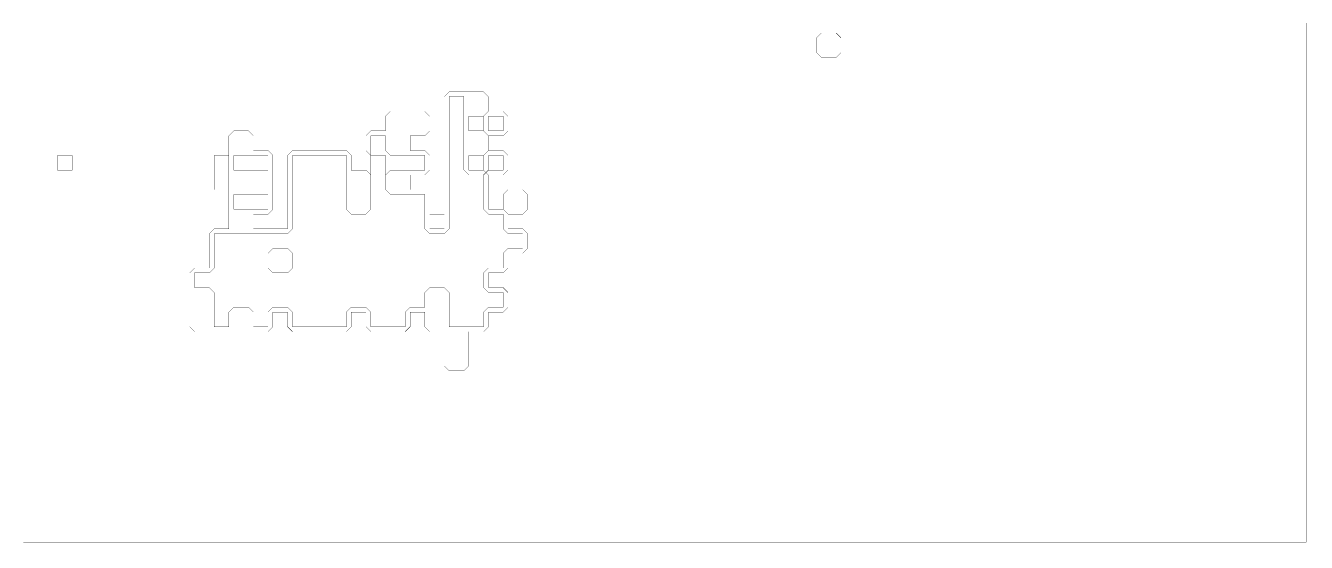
# Model space of a CAD drawing. Header units: metres. Extents: x 0 to 4990, y -4990 to 0.
# Drawn here: x 2437 to 4990, y -4990 to -3960 of the extents above; entities that cross this region are included whole.
import ezdxf

# ---------------------------------------------------------------- set-up
doc = ezdxf.new("R2010")
doc.units = ezdxf.units.M
for name, color, linetype in [('conductor', 1, 'Continuous'), ('dielectric', 8, 'Continuous'), ('substrate', 5, 'Continuous')]:
    doc.layers.add(name, color=color, linetype=linetype)

msp = doc.modelspace()

# ---------------------------------------------------------------- linework, layer by layer
at = {"layer": 'conductor', "const_width": 0.5}
for points in [[(3281.25, -4101.5625), (3281.25, -4111.328125), (3281.25, -4121.09375), (3281.25, -4130.859375), (3281.25, -4140.625), (3281.25, -4150.390625), (3281.25, -4160.15625), (3281.25, -4169.921875), (3281.25, -4179.6875), (3281.25, -4189.453125), (3281.25, -4199.21875), (3281.25, -4208.984375), (3281.25, -4218.75), (3281.25, -4228.515625), (3281.25, -4238.28125), (3281.25, -4248.046875), (3281.25, -4257.8125), (3281.25, -4267.578125), (3281.25, -4277.34375), (3281.25, -4287.109375), (3281.25, -4296.875), (3281.25, -4306.640625), (3281.25, -4316.40625), (3281.25, -4326.171875), (3281.25, -4335.9375), (3281.25, -4345.703125), (3281.25, -4355.46875), (3281.25, -4365.234375), (3271.484375, -4375), (3261.71875, -4375), (3251.953125, -4375), (3242.1875, -4375), (3232.421875, -4365.234375), (3232.421875, -4355.46875), (3232.421875, -4345.703125), (3232.421875, -4335.9375), (3232.421875, -4326.171875), (3232.421875, -4316.40625), (3232.421875, -4306.640625), (3232.421875, -4296.875), (3222.65625, -4296.875), (3212.890625, -4296.875), (3203.125, -4296.875), (3193.359375, -4296.875), (3183.59375, -4296.875), (3173.828125, -4296.875), (3164.0625, -4296.875), (3154.296875, -4287.109375), (3154.296875, -4277.34375), (3154.296875, -4267.578125), (3154.296875, -4257.8125), (3164.0625, -4248.046875), (3173.828125, -4248.046875), (3183.59375, -4248.046875), (3193.359375, -4248.046875), (3203.125, -4248.046875), (3212.890625, -4248.046875), (3222.65625, -4248.046875), (3232.421875, -4248.046875), (3232.421875, -4238.28125), (3232.421875, -4228.515625), (3232.421875, -4218.75), (3222.65625, -4218.75), (3212.890625, -4218.75), (3203.125, -4218.75), (3193.359375, -4218.75), (3183.59375, -4218.75), (3173.828125, -4218.75), (3164.0625, -4218.75), (3154.296875, -4208.984375), (3154.296875, -4199.21875), (3154.296875, -4189.453125), (3154.296875, -4179.6875), (3144.53125, -4179.6875), (3134.765625, -4179.6875), (3125, -4179.6875), (3125, -4189.453125), (3125, -4199.21875), (3125, -4208.984375), (3125, -4218.75), (3125, -4228.515625), (3125, -4238.28125), (3125, -4248.046875), (3125, -4257.8125), (3125, -4267.578125), (3125, -4277.34375), (3125, -4287.109375), (3125, -4296.875), (3125, -4306.640625), (3125, -4316.40625), (3125, -4326.171875), (3115.234375, -4335.9375), (3105.46875, -4335.9375), (3095.703125, -4335.9375), (3085.9375, -4335.9375), (3076.171875, -4326.171875), (3076.171875, -4316.40625), (3076.171875, -4306.640625), (3076.171875, -4296.875), (3076.171875, -4287.109375), (3076.171875, -4277.34375), (3076.171875, -4267.578125), (3076.171875, -4257.8125), (3076.171875, -4248.046875), (3076.171875, -4238.28125), (3076.171875, -4228.515625), (3076.171875, -4218.75), (3066.40625, -4218.75), (3056.640625, -4218.75), (3046.875, -4218.75), (3037.109375, -4218.75), (3027.34375, -4218.75), (3017.578125, -4218.75), (3007.8125, -4218.75), (2998.046875, -4218.75), (2988.28125, -4218.75), (2978.515625, -4218.75), (2968.75, -4218.75), (2968.75, -4228.515625), (2968.75, -4238.28125), (2968.75, -4248.046875), (2968.75, -4257.8125), (2968.75, -4267.578125), (2968.75, -4277.34375), (2968.75, -4287.109375), (2968.75, -4296.875), (2968.75, -4306.640625), (2968.75, -4316.40625), (2968.75, -4326.171875), (2968.75, -4335.9375), (2968.75, -4345.703125), (2968.75, -4355.46875), (2968.75, -4365.234375), (2958.984375, -4375), (2949.21875, -4375), (2939.453125, -4375), (2929.6875, -4375), (2919.921875, -4375), (2910.15625, -4375), (2900.390625, -4375), (2890.625, -4375), (2880.859375, -4375), (2871.09375, -4375), (2861.328125, -4375), (2851.5625, -4375), (2841.796875, -4375), (2832.03125, -4375), (2822.265625, -4375), (2812.5, -4375), (2812.5, -4384.765625), (2812.5, -4394.53125), (2812.5, -4404.296875), (2812.5, -4414.0625), (2812.5, -4423.828125), (2812.5, -4433.59375), (2812.5, -4443.359375), (2802.734375, -4453.125), (2792.96875, -4453.125), (2783.203125, -4453.125), (2773.4375, -4453.125), (2773.4375, -4462.890625), (2773.4375, -4472.65625), (2773.4375, -4482.421875), (2783.203125, -4482.421875), (2792.96875, -4482.421875), (2802.734375, -4482.421875), (2812.5, -4492.1875), (2812.5, -4501.953125), (2812.5, -4511.71875), (2812.5, -4521.484375), (2812.5, -4531.25), (2812.5, -4541.015625), (2812.5, -4550.78125), (2812.5, -4560.546875), (2822.265625, -4560.546875), (2832.03125, -4560.546875), (2841.796875, -4560.546875), (2841.796875, -4550.78125), (2841.796875, -4541.015625), (2841.796875, -4531.25), (2851.5625, -4521.484375), (2861.328125, -4521.484375), (2871.09375, -4521.484375), (2880.859375, -4521.484375), (2890.625, -4531.25), (2890.625, -4541.015625), (2890.625, -4550.78125), (2890.625, -4560.546875), (2900.390625, -4560.546875), (2910.15625, -4560.546875), (2919.921875, -4560.546875), (2919.921875, -4550.78125), (2919.921875, -4541.015625), (2919.921875, -4531.25), (2929.6875, -4521.484375), (2939.453125, -4521.484375), (2949.21875, -4521.484375), (2958.984375, -4521.484375), (2968.75, -4531.25), (2968.75, -4541.015625), (2968.75, -4550.78125), (2968.75, -4560.546875), (2978.515625, -4560.546875), (2988.28125, -4560.546875), (2998.046875, -4560.546875), (3007.8125, -4560.546875), (3017.578125, -4560.546875), (3027.34375, -4560.546875), (3037.109375, -4560.546875), (3046.875, -4560.546875), (3056.640625, -4560.546875), (3066.40625, -4560.546875), (3076.171875, -4560.546875), (3076.171875, -4550.78125), (3076.171875, -4541.015625), (3076.171875, -4531.25), (3085.9375, -4521.484375), (3095.703125, -4521.484375), (3105.46875, -4521.484375), (3115.234375, -4521.484375), (3125, -4531.25), (3125, -4541.015625), (3125, -4550.78125), (3125, -4560.546875), (3134.765625, -4560.546875), (3144.53125, -4560.546875), (3154.296875, -4560.546875), (3164.0625, -4560.546875), (3173.828125, -4560.546875), (3183.59375, -4560.546875), (3193.359375, -4560.546875), (3193.359375, -4550.78125), (3193.359375, -4541.015625), (3193.359375, -4531.25), (3203.125, -4521.484375), (3212.890625, -4521.484375), (3222.65625, -4521.484375), (3232.421875, -4521.484375), (3232.421875, -4511.71875), (3232.421875, -4501.953125), (3232.421875, -4492.1875), (3242.1875, -4482.421875), (3251.953125, -4482.421875), (3261.71875, -4482.421875), (3271.484375, -4482.421875), (3281.25, -4492.1875), (3281.25, -4501.953125), (3281.25, -4511.71875), (3281.25, -4521.484375), (3281.25, -4531.25), (3281.25, -4541.015625), (3281.25, -4550.78125), (3281.25, -4560.546875), (3291.015625, -4560.546875), (3300.78125, -4560.546875), (3310.546875, -4560.546875), (3320.3125, -4560.546875), (3330.078125, -4560.546875), (3339.84375, -4560.546875), (3349.609375, -4560.546875), (3349.609375, -4550.78125), (3349.609375, -4541.015625), (3349.609375, -4531.25), (3359.375, -4521.484375), (3369.140625, -4521.484375), (3378.90625, -4521.484375), (3388.671875, -4521.484375), (3388.671875, -4511.71875), (3388.671875, -4501.953125), (3388.671875, -4492.1875), (3378.90625, -4492.1875), (3369.140625, -4492.1875), (3359.375, -4492.1875), (3349.609375, -4482.421875), (3349.609375, -4472.65625), (3349.609375, -4462.890625), (3349.609375, -4453.125), (3359.375, -4443.359375), (3369.140625, -4443.359375), (3378.90625, -4443.359375), (3388.671875, -4443.359375), (3388.671875, -4433.59375), (3388.671875, -4423.828125), (3388.671875, -4414.0625), (3398.4375, -4404.296875), (3408.203125, -4404.296875), (3417.96875, -4404.296875), (3427.734375, -4404.296875), (3427.734375, -4394.53125), (3427.734375, -4384.765625), (3427.734375, -4375), (3417.96875, -4375), (3408.203125, -4375), (3398.4375, -4375), (3388.671875, -4365.234375), (3388.671875, -4355.46875), (3388.671875, -4345.703125), (3388.671875, -4335.9375), (3378.90625, -4335.9375), (3369.140625, -4335.9375), (3359.375, -4335.9375), (3349.609375, -4326.171875), (3349.609375, -4316.40625), (3349.609375, -4306.640625), (3349.609375, -4296.875), (3349.609375, -4287.109375), (3349.609375, -4277.34375), (3349.609375, -4267.578125), (3349.609375, -4257.8125), (3359.375, -4248.046875), (3369.140625, -4248.046875), (3378.90625, -4248.046875), (3388.671875, -4248.046875), (3388.671875, -4238.28125), (3388.671875, -4228.515625), (3388.671875, -4218.75), (3378.90625, -4218.75), (3369.140625, -4218.75), (3359.375, -4218.75), (3359.375, -4228.515625), (3359.375, -4238.28125), (3359.375, -4248.046875), (3349.609375, -4257.8125), (3339.84375, -4257.8125), (3330.078125, -4257.8125), (3320.3125, -4257.8125), (3310.546875, -4248.046875), (3310.546875, -4238.28125), (3310.546875, -4228.515625), (3310.546875, -4218.75), (3310.546875, -4208.984375), (3310.546875, -4199.21875), (3310.546875, -4189.453125), (3310.546875, -4179.6875), (3310.546875, -4169.921875), (3310.546875, -4160.15625), (3310.546875, -4150.390625), (3310.546875, -4140.625), (3310.546875, -4130.859375), (3310.546875, -4121.09375), (3310.546875, -4111.328125), (3310.546875, -4101.5625), (3300.78125, -4101.5625), (3291.015625, -4101.5625)], [(3359.375, -4140.625), (3359.375, -4150.390625), (3359.375, -4160.15625), (3359.375, -4169.921875), (3369.140625, -4169.921875), (3378.90625, -4169.921875), (3388.671875, -4169.921875), (3388.671875, -4160.15625), (3388.671875, -4150.390625), (3388.671875, -4140.625), (3378.90625, -4140.625), (3369.140625, -4140.625)], [(2851.5625, -4218.75), (2851.5625, -4228.515625), (2851.5625, -4238.28125), (2851.5625, -4248.046875), (2861.328125, -4248.046875), (2871.09375, -4248.046875), (2880.859375, -4248.046875), (2890.625, -4248.046875), (2900.390625, -4248.046875), (2910.15625, -4248.046875), (2919.921875, -4248.046875), (2919.921875, -4238.28125), (2919.921875, -4228.515625), (2919.921875, -4218.75), (2910.15625, -4218.75), (2900.390625, -4218.75), (2890.625, -4218.75), (2880.859375, -4218.75), (2871.09375, -4218.75), (2861.328125, -4218.75)], [(2851.5625, -4296.875), (2851.5625, -4306.640625), (2851.5625, -4316.40625), (2851.5625, -4326.171875), (2861.328125, -4326.171875), (2871.09375, -4326.171875), (2880.859375, -4326.171875), (2890.625, -4326.171875), (2900.390625, -4326.171875), (2910.15625, -4326.171875), (2919.921875, -4326.171875), (2919.921875, -4316.40625), (2919.921875, -4306.640625), (2919.921875, -4296.875), (2910.15625, -4296.875), (2900.390625, -4296.875), (2890.625, -4296.875), (2880.859375, -4296.875), (2871.09375, -4296.875), (2861.328125, -4296.875)], [(2919.921875, -4414.0625), (2929.6875, -4404.296875), (2939.453125, -4404.296875), (2949.21875, -4404.296875), (2958.984375, -4404.296875), (2968.75, -4414.0625), (2968.75, -4423.828125), (2968.75, -4433.59375), (2968.75, -4443.359375), (2958.984375, -4453.125), (2949.21875, -4453.125), (2939.453125, -4453.125), (2929.6875, -4453.125), (2919.921875, -4443.359375), (2919.921875, -4433.59375), (2919.921875, -4423.828125)]]:
    msp.add_lwpolyline(points, close=True, dxfattribs=at)
at = {"layer": 'dielectric', "const_width": 0.5}
for points in [[(2500, -4218.75), (2500, -4228.515625), (2500, -4238.28125), (2500, -4248.046875), (2509.765625, -4248.046875), (2519.53125, -4248.046875), (2529.296875, -4248.046875), (2529.296875, -4238.28125), (2529.296875, -4228.515625), (2529.296875, -4218.75), (2519.53125, -4218.75), (2509.765625, -4218.75)], [(2812.5, -4218.75), (2812.5, -4228.515625), (2812.5, -4238.28125), (2812.5, -4248.046875), (2812.5, -4257.8125), (2812.5, -4267.578125), (2812.5, -4277.34375), (2812.5, -4287.109375), (2822.265625, -4287.109375), (2832.03125, -4287.109375), (2841.796875, -4287.109375), (2841.796875, -4277.34375), (2841.796875, -4267.578125), (2841.796875, -4257.8125), (2841.796875, -4248.046875), (2841.796875, -4238.28125), (2841.796875, -4228.515625), (2841.796875, -4218.75), (2832.03125, -4218.75), (2822.265625, -4218.75)]]:
    msp.add_lwpolyline(points, close=True, dxfattribs=at)
at = {"layer": 'substrate', "const_width": 0.5}
msp.add_lwpolyline([(2431.640625, -4990.234375), (2441.40625, -4990.234375), (2451.171875, -4990.234375), (2460.9375, -4990.234375), (2470.703125, -4990.234375), (2480.46875, -4990.234375), (2490.234375, -4990.234375), (2500, -4990.234375), (2509.765625, -4990.234375), (2519.53125, -4990.234375), (2529.296875, -4990.234375), (2539.0625, -4990.234375), (2548.828125, -4990.234375), (2558.59375, -4990.234375), (2568.359375, -4990.234375), (2578.125, -4990.234375), (2587.890625, -4990.234375), (2597.65625, -4990.234375), (2607.421875, -4990.234375), (2617.1875, -4990.234375), (2626.953125, -4990.234375), (2636.71875, -4990.234375), (2646.484375, -4990.234375), (2656.25, -4990.234375), (2666.015625, -4990.234375), (2675.78125, -4990.234375), (2685.546875, -4990.234375), (2695.3125, -4990.234375), (2705.078125, -4990.234375), (2714.84375, -4990.234375), (2724.609375, -4990.234375), (2734.375, -4990.234375), (2744.140625, -4990.234375), (2753.90625, -4990.234375), (2763.671875, -4990.234375), (2773.4375, -4990.234375), (2783.203125, -4990.234375), (2792.96875, -4990.234375), (2802.734375, -4990.234375), (2812.5, -4990.234375), (2822.265625, -4990.234375), (2832.03125, -4990.234375), (2841.796875, -4990.234375), (2851.5625, -4990.234375), (2861.328125, -4990.234375), (2871.09375, -4990.234375), (2880.859375, -4990.234375), (2890.625, -4990.234375), (2900.390625, -4990.234375), (2910.15625, -4990.234375), (2919.921875, -4990.234375), (2929.6875, -4990.234375), (2939.453125, -4990.234375), (2949.21875, -4990.234375), (2958.984375, -4990.234375), (2968.75, -4990.234375), (2978.515625, -4990.234375), (2988.28125, -4990.234375), (2998.046875, -4990.234375), (3007.8125, -4990.234375), (3017.578125, -4990.234375), (3027.34375, -4990.234375), (3037.109375, -4990.234375), (3046.875, -4990.234375), (3056.640625, -4990.234375), (3066.40625, -4990.234375), (3076.171875, -4990.234375), (3085.9375, -4990.234375), (3095.703125, -4990.234375), (3105.46875, -4990.234375), (3115.234375, -4990.234375), (3125, -4990.234375), (3134.765625, -4990.234375), (3144.53125, -4990.234375), (3154.296875, -4990.234375), (3164.0625, -4990.234375), (3173.828125, -4990.234375), (3183.59375, -4990.234375), (3193.359375, -4990.234375), (3203.125, -4990.234375), (3212.890625, -4990.234375), (3222.65625, -4990.234375), (3232.421875, -4990.234375), (3242.1875, -4990.234375), (3251.953125, -4990.234375), (3261.71875, -4990.234375), (3271.484375, -4990.234375), (3281.25, -4990.234375), (3291.015625, -4990.234375), (3300.78125, -4990.234375), (3310.546875, -4990.234375), (3320.3125, -4990.234375), (3330.078125, -4990.234375), (3339.84375, -4990.234375), (3349.609375, -4990.234375), (3359.375, -4990.234375), (3369.140625, -4990.234375), (3378.90625, -4990.234375), (3388.671875, -4990.234375), (3398.4375, -4990.234375), (3408.203125, -4990.234375), (3417.96875, -4990.234375), (3427.734375, -4990.234375), (3437.5, -4990.234375), (3447.265625, -4990.234375), (3457.03125, -4990.234375), (3466.796875, -4990.234375), (3476.5625, -4990.234375), (3486.328125, -4990.234375), (3496.09375, -4990.234375), (3505.859375, -4990.234375), (3515.625, -4990.234375), (3525.390625, -4990.234375), (3535.15625, -4990.234375), (3544.921875, -4990.234375), (3554.6875, -4990.234375), (3564.453125, -4990.234375), (3574.21875, -4990.234375), (3583.984375, -4990.234375), (3593.75, -4990.234375), (3603.515625, -4990.234375), (3613.28125, -4990.234375), (3623.046875, -4990.234375), (3632.8125, -4990.234375), (3642.578125, -4990.234375), (3652.34375, -4990.234375), (3662.109375, -4990.234375), (3671.875, -4990.234375), (3681.640625, -4990.234375), (3691.40625, -4990.234375), (3701.171875, -4990.234375), (3710.9375, -4990.234375), (3720.703125, -4990.234375), (3730.46875, -4990.234375), (3740.234375, -4990.234375), (3750, -4990.234375), (3759.765625, -4990.234375), (3769.53125, -4990.234375), (3779.296875, -4990.234375), (3789.0625, -4990.234375), (3798.828125, -4990.234375), (3808.59375, -4990.234375), (3818.359375, -4990.234375), (3828.125, -4990.234375), (3837.890625, -4990.234375), (3847.65625, -4990.234375), (3857.421875, -4990.234375), (3867.1875, -4990.234375), (3876.953125, -4990.234375), (3886.71875, -4990.234375), (3896.484375, -4990.234375), (3906.25, -4990.234375), (3916.015625, -4990.234375), (3925.78125, -4990.234375), (3935.546875, -4990.234375), (3945.3125, -4990.234375), (3955.078125, -4990.234375), (3964.84375, -4990.234375), (3974.609375, -4990.234375), (3984.375, -4990.234375), (3994.140625, -4990.234375), (4003.90625, -4990.234375), (4013.671875, -4990.234375), (4023.4375, -4990.234375), (4033.203125, -4990.234375), (4042.96875, -4990.234375), (4052.734375, -4990.234375), (4062.5, -4990.234375), (4072.265625, -4990.234375), (4082.03125, -4990.234375), (4091.796875, -4990.234375), (4101.5625, -4990.234375), (4111.328125, -4990.234375), (4121.09375, -4990.234375), (4130.859375, -4990.234375), (4140.625, -4990.234375), (4150.390625, -4990.234375), (4160.15625, -4990.234375), (4169.921875, -4990.234375), (4179.6875, -4990.234375), (4189.453125, -4990.234375), (4199.21875, -4990.234375), (4208.984375, -4990.234375), (4218.75, -4990.234375), (4228.515625, -4990.234375), (4238.28125, -4990.234375), (4248.046875, -4990.234375), (4257.8125, -4990.234375), (4267.578125, -4990.234375), (4277.34375, -4990.234375), (4287.109375, -4990.234375), (4296.875, -4990.234375), (4306.640625, -4990.234375), (4316.40625, -4990.234375), (4326.171875, -4990.234375), (4335.9375, -4990.234375), (4345.703125, -4990.234375), (4355.46875, -4990.234375), (4365.234375, -4990.234375), (4375, -4990.234375), (4384.765625, -4990.234375), (4394.53125, -4990.234375), (4404.296875, -4990.234375), (4414.0625, -4990.234375), (4423.828125, -4990.234375), (4433.59375, -4990.234375), (4443.359375, -4990.234375), (4453.125, -4990.234375), (4462.890625, -4990.234375), (4472.65625, -4990.234375), (4482.421875, -4990.234375), (4492.1875, -4990.234375), (4501.953125, -4990.234375), (4511.71875, -4990.234375), (4521.484375, -4990.234375), (4531.25, -4990.234375), (4541.015625, -4990.234375), (4550.78125, -4990.234375), (4560.546875, -4990.234375), (4570.3125, -4990.234375), (4580.078125, -4990.234375), (4589.84375, -4990.234375), (4599.609375, -4990.234375), (4609.375, -4990.234375), (4619.140625, -4990.234375), (4628.90625, -4990.234375), (4638.671875, -4990.234375), (4648.4375, -4990.234375), (4658.203125, -4990.234375), (4667.96875, -4990.234375), (4677.734375, -4990.234375), (4687.5, -4990.234375), (4697.265625, -4990.234375), (4707.03125, -4990.234375), (4716.796875, -4990.234375), (4726.5625, -4990.234375), (4736.328125, -4990.234375), (4746.09375, -4990.234375), (4755.859375, -4990.234375), (4765.625, -4990.234375), (4775.390625, -4990.234375), (4785.15625, -4990.234375), (4794.921875, -4990.234375), (4804.6875, -4990.234375), (4814.453125, -4990.234375), (4824.21875, -4990.234375), (4833.984375, -4990.234375), (4843.75, -4990.234375), (4853.515625, -4990.234375), (4863.28125, -4990.234375), (4873.046875, -4990.234375), (4882.8125, -4990.234375), (4892.578125, -4990.234375), (4902.34375, -4990.234375), (4912.109375, -4990.234375), (4921.875, -4990.234375), (4931.640625, -4990.234375), (4941.40625, -4990.234375), (4951.171875, -4990.234375), (4960.9375, -4990.234375), (4970.703125, -4990.234375), (4980.46875, -4990.234375), (4990.234375, -4990.234375), (4990.234375, -4980.46875), (4990.234375, -4970.703125), (4990.234375, -4960.9375), (4990.234375, -4951.171875), (4990.234375, -4941.40625), (4990.234375, -4931.640625), (4990.234375, -4921.875), (4990.234375, -4912.109375), (4990.234375, -4902.34375), (4990.234375, -4892.578125), (4990.234375, -4882.8125), (4990.234375, -4873.046875), (4990.234375, -4863.28125), (4990.234375, -4853.515625), (4990.234375, -4843.75), (4990.234375, -4833.984375), (4990.234375, -4824.21875), (4990.234375, -4814.453125), (4990.234375, -4804.6875), (4990.234375, -4794.921875), (4990.234375, -4785.15625), (4990.234375, -4775.390625), (4990.234375, -4765.625), (4990.234375, -4755.859375), (4990.234375, -4746.09375), (4990.234375, -4736.328125), (4990.234375, -4726.5625), (4990.234375, -4716.796875), (4990.234375, -4707.03125), (4990.234375, -4697.265625), (4990.234375, -4687.5), (4990.234375, -4677.734375), (4990.234375, -4667.96875), (4990.234375, -4658.203125), (4990.234375, -4648.4375), (4990.234375, -4638.671875), (4990.234375, -4628.90625), (4990.234375, -4619.140625), (4990.234375, -4609.375), (4990.234375, -4599.609375), (4990.234375, -4589.84375), (4990.234375, -4580.078125), (4990.234375, -4570.3125), (4990.234375, -4560.546875), (4990.234375, -4550.78125), (4990.234375, -4541.015625), (4990.234375, -4531.25), (4990.234375, -4521.484375), (4990.234375, -4511.71875), (4990.234375, -4501.953125), (4990.234375, -4492.1875), (4990.234375, -4482.421875), (4990.234375, -4472.65625), (4990.234375, -4462.890625), (4990.234375, -4453.125), (4990.234375, -4443.359375), (4990.234375, -4433.59375), (4990.234375, -4423.828125), (4990.234375, -4414.0625), (4990.234375, -4404.296875), (4990.234375, -4394.53125), (4990.234375, -4384.765625), (4990.234375, -4375), (4990.234375, -4365.234375), (4990.234375, -4355.46875), (4990.234375, -4345.703125), (4990.234375, -4335.9375), (4990.234375, -4326.171875), (4990.234375, -4316.40625), (4990.234375, -4306.640625), (4990.234375, -4296.875), (4990.234375, -4287.109375), (4990.234375, -4277.34375), (4990.234375, -4267.578125), (4990.234375, -4257.8125), (4990.234375, -4248.046875), (4990.234375, -4238.28125), (4990.234375, -4228.515625), (4990.234375, -4218.75), (4990.234375, -4208.984375), (4990.234375, -4199.21875), (4990.234375, -4189.453125), (4990.234375, -4179.6875), (4990.234375, -4169.921875), (4990.234375, -4160.15625), (4990.234375, -4150.390625), (4990.234375, -4140.625), (4990.234375, -4130.859375), (4990.234375, -4121.09375), (4990.234375, -4111.328125), (4990.234375, -4101.5625), (4990.234375, -4091.796875), (4990.234375, -4082.03125), (4990.234375, -4072.265625), (4990.234375, -4062.5), (4990.234375, -4052.734375), (4990.234375, -4042.96875), (4990.234375, -4033.203125), (4990.234375, -4023.4375), (4990.234375, -4013.671875), (4990.234375, -4003.90625), (4990.234375, -3994.140625), (4990.234375, -3984.375), (4990.234375, -3974.609375), (4990.234375, -3964.84375), (4990.234375, -3955.078125)], dxfattribs=at)
for points in [[(4013.671875, -3984.375), (4023.4375, -3974.609375), (4033.203125, -3974.609375), (4042.96875, -3974.609375), (4052.734375, -3974.609375), (4062.5, -3984.375), (4062.5, -3994.140625), (4062.5, -4003.90625), (4062.5, -4013.671875), (4052.734375, -4023.4375), (4042.96875, -4023.4375), (4033.203125, -4023.4375), (4023.4375, -4023.4375), (4013.671875, -4013.671875), (4013.671875, -4003.90625), (4013.671875, -3994.140625)], [(3271.484375, -4101.5625), (3281.25, -4091.796875), (3291.015625, -4091.796875), (3300.78125, -4091.796875), (3310.546875, -4091.796875), (3320.3125, -4091.796875), (3330.078125, -4091.796875), (3339.84375, -4091.796875), (3349.609375, -4091.796875), (3359.375, -4101.5625), (3359.375, -4111.328125), (3359.375, -4121.09375), (3359.375, -4130.859375), (3349.609375, -4140.625), (3339.84375, -4140.625), (3330.078125, -4140.625), (3320.3125, -4140.625), (3320.3125, -4150.390625), (3320.3125, -4160.15625), (3320.3125, -4169.921875), (3330.078125, -4169.921875), (3339.84375, -4169.921875), (3349.609375, -4169.921875), (3359.375, -4179.6875), (3359.375, -4189.453125), (3359.375, -4199.21875), (3359.375, -4208.984375), (3349.609375, -4218.75), (3339.84375, -4218.75), (3330.078125, -4218.75), (3320.3125, -4218.75), (3320.3125, -4228.515625), (3320.3125, -4238.28125), (3320.3125, -4248.046875), (3330.078125, -4248.046875), (3339.84375, -4248.046875), (3349.609375, -4248.046875), (3359.375, -4257.8125), (3359.375, -4267.578125), (3359.375, -4277.34375), (3359.375, -4287.109375), (3359.375, -4296.875), (3359.375, -4306.640625), (3359.375, -4316.40625), (3359.375, -4326.171875), (3369.140625, -4326.171875), (3378.90625, -4326.171875), (3388.671875, -4326.171875), (3398.4375, -4335.9375), (3398.4375, -4345.703125), (3398.4375, -4355.46875), (3398.4375, -4365.234375), (3408.203125, -4365.234375), (3417.96875, -4365.234375), (3427.734375, -4365.234375), (3437.5, -4375), (3437.5, -4384.765625), (3437.5, -4394.53125), (3437.5, -4404.296875), (3427.734375, -4414.0625), (3417.96875, -4414.0625), (3408.203125, -4414.0625), (3398.4375, -4414.0625), (3398.4375, -4423.828125), (3398.4375, -4433.59375), (3398.4375, -4443.359375), (3388.671875, -4453.125), (3378.90625, -4453.125), (3369.140625, -4453.125), (3359.375, -4453.125), (3359.375, -4462.890625), (3359.375, -4472.65625), (3359.375, -4482.421875), (3369.140625, -4482.421875), (3378.90625, -4482.421875), (3388.671875, -4482.421875), (3398.4375, -4492.1875), (3398.4375, -4501.953125), (3398.4375, -4511.71875), (3398.4375, -4521.484375), (3388.671875, -4531.25), (3378.90625, -4531.25), (3369.140625, -4531.25), (3359.375, -4531.25), (3359.375, -4541.015625), (3359.375, -4550.78125), (3359.375, -4560.546875), (3349.609375, -4570.3125), (3339.84375, -4570.3125), (3330.078125, -4570.3125), (3320.3125, -4570.3125), (3320.3125, -4580.078125), (3320.3125, -4589.84375), (3320.3125, -4599.609375), (3320.3125, -4609.375), (3320.3125, -4619.140625), (3320.3125, -4628.90625), (3320.3125, -4638.671875), (3310.546875, -4648.4375), (3300.78125, -4648.4375), (3291.015625, -4648.4375), (3281.25, -4648.4375), (3271.484375, -4638.671875), (3271.484375, -4628.90625), (3271.484375, -4619.140625), (3271.484375, -4609.375), (3271.484375, -4599.609375), (3271.484375, -4589.84375), (3271.484375, -4580.078125), (3271.484375, -4570.3125), (3261.71875, -4570.3125), (3251.953125, -4570.3125), (3242.1875, -4570.3125), (3232.421875, -4560.546875), (3232.421875, -4550.78125), (3232.421875, -4541.015625), (3232.421875, -4531.25), (3222.65625, -4531.25), (3212.890625, -4531.25), (3203.125, -4531.25), (3203.125, -4541.015625), (3203.125, -4550.78125), (3203.125, -4560.546875), (3193.359375, -4570.3125), (3183.59375, -4570.3125), (3173.828125, -4570.3125), (3164.0625, -4570.3125), (3154.296875, -4570.3125), (3144.53125, -4570.3125), (3134.765625, -4570.3125), (3125, -4570.3125), (3115.234375, -4560.546875), (3115.234375, -4550.78125), (3115.234375, -4541.015625), (3115.234375, -4531.25), (3105.46875, -4531.25), (3095.703125, -4531.25), (3085.9375, -4531.25), (3085.9375, -4541.015625), (3085.9375, -4550.78125), (3085.9375, -4560.546875), (3076.171875, -4570.3125), (3066.40625, -4570.3125), (3056.640625, -4570.3125), (3046.875, -4570.3125), (3037.109375, -4570.3125), (3027.34375, -4570.3125), (3017.578125, -4570.3125), (3007.8125, -4570.3125), (2998.046875, -4570.3125), (2988.28125, -4570.3125), (2978.515625, -4570.3125), (2968.75, -4570.3125), (2958.984375, -4560.546875), (2958.984375, -4550.78125), (2958.984375, -4541.015625), (2958.984375, -4531.25), (2949.21875, -4531.25), (2939.453125, -4531.25), (2929.6875, -4531.25), (2929.6875, -4541.015625), (2929.6875, -4550.78125), (2929.6875, -4560.546875), (2919.921875, -4570.3125), (2910.15625, -4570.3125), (2900.390625, -4570.3125), (2890.625, -4570.3125), (2880.859375, -4570.3125), (2871.09375, -4570.3125), (2861.328125, -4570.3125), (2851.5625, -4570.3125), (2841.796875, -4570.3125), (2832.03125, -4570.3125), (2822.265625, -4570.3125), (2812.5, -4570.3125), (2802.734375, -4570.3125), (2792.96875, -4570.3125), (2783.203125, -4570.3125), (2773.4375, -4570.3125), (2763.671875, -4560.546875), (2763.671875, -4550.78125), (2763.671875, -4541.015625), (2763.671875, -4531.25), (2763.671875, -4521.484375), (2763.671875, -4511.71875), (2763.671875, -4501.953125), (2763.671875, -4492.1875), (2763.671875, -4482.421875), (2763.671875, -4472.65625), (2763.671875, -4462.890625), (2763.671875, -4453.125), (2773.4375, -4443.359375), (2783.203125, -4443.359375), (2792.96875, -4443.359375), (2802.734375, -4443.359375), (2802.734375, -4433.59375), (2802.734375, -4423.828125), (2802.734375, -4414.0625), (2802.734375, -4404.296875), (2802.734375, -4394.53125), (2802.734375, -4384.765625), (2802.734375, -4375), (2812.5, -4365.234375), (2822.265625, -4365.234375), (2832.03125, -4365.234375), (2841.796875, -4365.234375), (2841.796875, -4355.46875), (2841.796875, -4345.703125), (2841.796875, -4335.9375), (2841.796875, -4326.171875), (2841.796875, -4316.40625), (2841.796875, -4306.640625), (2841.796875, -4296.875), (2841.796875, -4287.109375), (2841.796875, -4277.34375), (2841.796875, -4267.578125), (2841.796875, -4257.8125), (2841.796875, -4248.046875), (2841.796875, -4238.28125), (2841.796875, -4228.515625), (2841.796875, -4218.75), (2841.796875, -4208.984375), (2841.796875, -4199.21875), (2841.796875, -4189.453125), (2841.796875, -4179.6875), (2851.5625, -4169.921875), (2861.328125, -4169.921875), (2871.09375, -4169.921875), (2880.859375, -4169.921875), (2890.625, -4179.6875), (2890.625, -4189.453125), (2890.625, -4199.21875), (2890.625, -4208.984375), (2900.390625, -4208.984375), (2910.15625, -4208.984375), (2919.921875, -4208.984375), (2929.6875, -4218.75), (2929.6875, -4228.515625), (2929.6875, -4238.28125), (2929.6875, -4248.046875), (2929.6875, -4257.8125), (2929.6875, -4267.578125), (2929.6875, -4277.34375), (2929.6875, -4287.109375), (2929.6875, -4296.875), (2929.6875, -4306.640625), (2929.6875, -4316.40625), (2929.6875, -4326.171875), (2919.921875, -4335.9375), (2910.15625, -4335.9375), (2900.390625, -4335.9375), (2890.625, -4335.9375), (2890.625, -4345.703125), (2890.625, -4355.46875), (2890.625, -4365.234375), (2900.390625, -4365.234375), (2910.15625, -4365.234375), (2919.921875, -4365.234375), (2929.6875, -4365.234375), (2939.453125, -4365.234375), (2949.21875, -4365.234375), (2958.984375, -4365.234375), (2958.984375, -4355.46875), (2958.984375, -4345.703125), (2958.984375, -4335.9375), (2958.984375, -4326.171875), (2958.984375, -4316.40625), (2958.984375, -4306.640625), (2958.984375, -4296.875), (2958.984375, -4287.109375), (2958.984375, -4277.34375), (2958.984375, -4267.578125), (2958.984375, -4257.8125), (2958.984375, -4248.046875), (2958.984375, -4238.28125), (2958.984375, -4228.515625), (2958.984375, -4218.75), (2968.75, -4208.984375), (2978.515625, -4208.984375), (2988.28125, -4208.984375), (2998.046875, -4208.984375), (3007.8125, -4208.984375), (3017.578125, -4208.984375), (3027.34375, -4208.984375), (3037.109375, -4208.984375), (3046.875, -4208.984375), (3056.640625, -4208.984375), (3066.40625, -4208.984375), (3076.171875, -4208.984375), (3085.9375, -4218.75), (3085.9375, -4228.515625), (3085.9375, -4238.28125), (3085.9375, -4248.046875), (3095.703125, -4248.046875), (3105.46875, -4248.046875), (3115.234375, -4248.046875), (3125, -4257.8125), (3125, -4267.578125), (3125, -4277.34375), (3125, -4287.109375), (3134.765625, -4287.109375), (3144.53125, -4287.109375), (3154.296875, -4287.109375), (3154.296875, -4277.34375), (3154.296875, -4267.578125), (3154.296875, -4257.8125), (3154.296875, -4248.046875), (3154.296875, -4238.28125), (3154.296875, -4228.515625), (3154.296875, -4218.75), (3144.53125, -4218.75), (3134.765625, -4218.75), (3125, -4218.75), (3115.234375, -4208.984375), (3115.234375, -4199.21875), (3115.234375, -4189.453125), (3115.234375, -4179.6875), (3125, -4169.921875), (3134.765625, -4169.921875), (3144.53125, -4169.921875), (3154.296875, -4169.921875), (3154.296875, -4160.15625), (3154.296875, -4150.390625), (3154.296875, -4140.625), (3164.0625, -4130.859375), (3173.828125, -4130.859375), (3183.59375, -4130.859375), (3193.359375, -4130.859375), (3203.125, -4130.859375), (3212.890625, -4130.859375), (3222.65625, -4130.859375), (3232.421875, -4130.859375), (3242.1875, -4140.625), (3242.1875, -4150.390625), (3242.1875, -4160.15625), (3242.1875, -4169.921875), (3232.421875, -4179.6875), (3222.65625, -4179.6875), (3212.890625, -4179.6875), (3203.125, -4179.6875), (3203.125, -4189.453125), (3203.125, -4199.21875), (3203.125, -4208.984375), (3212.890625, -4208.984375), (3222.65625, -4208.984375), (3232.421875, -4208.984375), (3242.1875, -4218.75), (3242.1875, -4228.515625), (3242.1875, -4238.28125), (3242.1875, -4248.046875), (3232.421875, -4257.8125), (3222.65625, -4257.8125), (3212.890625, -4257.8125), (3203.125, -4257.8125), (3203.125, -4267.578125), (3203.125, -4277.34375), (3203.125, -4287.109375), (3212.890625, -4287.109375), (3222.65625, -4287.109375), (3232.421875, -4287.109375), (3242.1875, -4287.109375), (3251.953125, -4287.109375), (3261.71875, -4287.109375), (3271.484375, -4287.109375), (3271.484375, -4277.34375), (3271.484375, -4267.578125), (3271.484375, -4257.8125), (3271.484375, -4248.046875), (3271.484375, -4238.28125), (3271.484375, -4228.515625), (3271.484375, -4218.75), (3271.484375, -4208.984375), (3271.484375, -4199.21875), (3271.484375, -4189.453125), (3271.484375, -4179.6875), (3271.484375, -4169.921875), (3271.484375, -4160.15625), (3271.484375, -4150.390625), (3271.484375, -4140.625), (3271.484375, -4130.859375), (3271.484375, -4121.09375), (3271.484375, -4111.328125)], [(3349.609375, -4140.625), (3359.375, -4130.859375), (3369.140625, -4130.859375), (3378.90625, -4130.859375), (3388.671875, -4130.859375), (3398.4375, -4140.625), (3398.4375, -4150.390625), (3398.4375, -4160.15625), (3398.4375, -4169.921875), (3388.671875, -4179.6875), (3378.90625, -4179.6875), (3369.140625, -4179.6875), (3359.375, -4179.6875), (3349.609375, -4169.921875), (3349.609375, -4160.15625), (3349.609375, -4150.390625)], [(3349.609375, -4218.75), (3359.375, -4208.984375), (3369.140625, -4208.984375), (3378.90625, -4208.984375), (3388.671875, -4208.984375), (3398.4375, -4218.75), (3398.4375, -4228.515625), (3398.4375, -4238.28125), (3398.4375, -4248.046875), (3388.671875, -4257.8125), (3378.90625, -4257.8125), (3369.140625, -4257.8125), (3359.375, -4257.8125), (3349.609375, -4248.046875), (3349.609375, -4238.28125), (3349.609375, -4228.515625)], [(3388.671875, -4296.875), (3398.4375, -4287.109375), (3408.203125, -4287.109375), (3417.96875, -4287.109375), (3427.734375, -4287.109375), (3437.5, -4296.875), (3437.5, -4306.640625), (3437.5, -4316.40625), (3437.5, -4326.171875), (3427.734375, -4335.9375), (3417.96875, -4335.9375), (3408.203125, -4335.9375), (3398.4375, -4335.9375), (3388.671875, -4326.171875), (3388.671875, -4316.40625), (3388.671875, -4306.640625)], [(3242.1875, -4335.9375), (3242.1875, -4345.703125), (3242.1875, -4355.46875), (3242.1875, -4365.234375), (3251.953125, -4365.234375), (3261.71875, -4365.234375), (3271.484375, -4365.234375), (3271.484375, -4355.46875), (3271.484375, -4345.703125), (3271.484375, -4335.9375), (3261.71875, -4335.9375), (3251.953125, -4335.9375)]]:
    msp.add_lwpolyline(points, close=True, dxfattribs=at)

doc.saveas('drawing.dxf')
